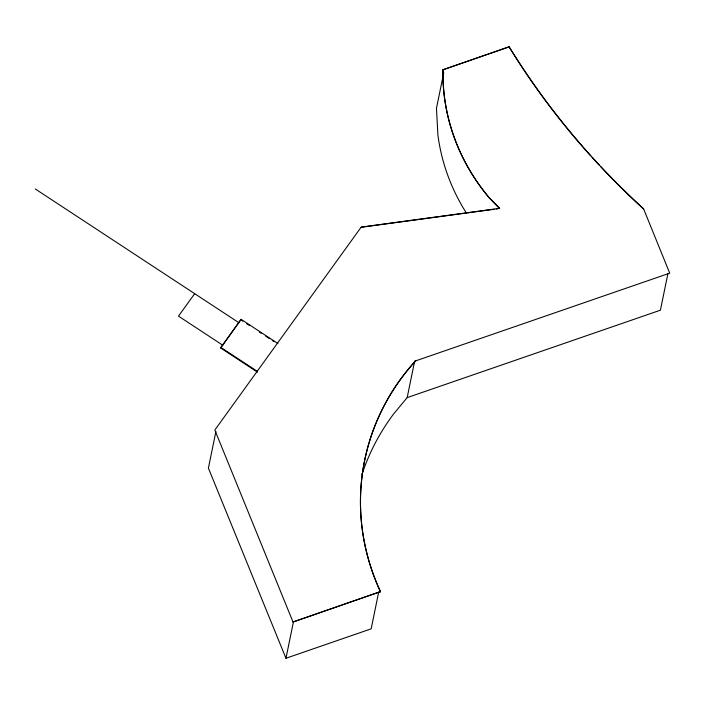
<?xml version="1.0" encoding="UTF-8"?>
<svg xmlns="http://www.w3.org/2000/svg" width="705" height="705" viewBox="0 0 705 705"><rect width="100%" height="100%" fill="white"/><g stroke="black" fill="none" stroke-linecap="round" stroke-linejoin="round"><path stroke-width="1.06" d="M257.492 372.161L220.727 348.014L220.85 347.406L241.101 319.339L277.858 343.485M215.915 431.478L208.398 468.12L285.966 658.259L371.156 628.842L378.673 592.2M220.727 348.014L241.101 319.339M415.703 360.687A233.593 219.784 11.6 0 0 380.506 591.627L293.024 622.004L214.822 430.041L361.207 227.098L499.607 208.345L496.294 208.98M293.024 622.004L380.506 591.627M285.966 658.259L293.492 621.616M499.563 208.539L489.376 198.043A207.155 194.915 11.6 0 1 442.951 69.769L509.142 46.741A764.387 719.197 11.6 0 0 643.55 208.75L669.715 273.161L415.668 360.872A233.593 219.784 11.6 0 0 380.462 591.812M443.762 72.721L436.465 108.288L437.893 134.831A205.939 193.769 11.6 0 0 465.952 212.364M361.938 474.527A234.809 220.929 11.6 0 1 393.663 413.906L407.173 397.62L414.69 360.986M590.684 155.831A764.387 719.197 11.6 0 1 509.098 46.935L509.142 46.741M643.55 208.75L643.506 208.944A764.387 719.197 11.6 0 1 600.519 166.53M667.926 273.558L660.4 310.2L407.173 397.62M194.686 293.677L178.488 316.131L222.754 345.203M442.951 69.769L509.098 46.935M361.163 227.283L494.117 209.279M240.978 319.947L242.811 321.154M246.486 323.569L249.244 325.375M259.352 332.02L261.194 333.227M265.794 336.241L269.469 338.656M272.227 340.471L274.06 341.678M35.25 188.949L238.951 322.749M220.85 347.406L257.616 371.553M499.607 208.345L489.411 197.858A207.155 194.915 11.6 0 1 442.987 69.583M599.1 165.014A764.387 719.197 11.6 0 1 592.077 157.365"/></g></svg>
